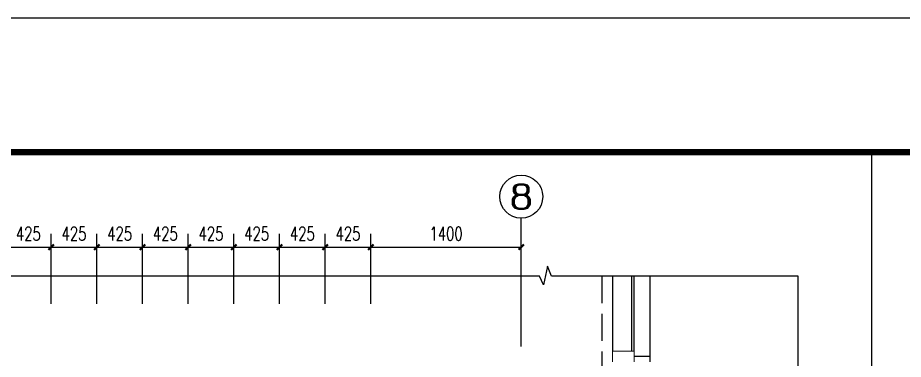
# Model space of a CAD drawing. Header units: millimetres. Extents: x 434053 to 1059003, y -2417481 to 936527.
# Drawn here: x 535707 to 543948, y -2116681 to -2113504 of the extents above; entities that cross this region are included whole.
import ezdxf
from ezdxf.enums import TextEntityAlignment as Align

# ---------------------------------------------------------------- set-up
doc = ezdxf.new("R2010")
doc.units = ezdxf.units.MM
doc.header["$LTSCALE"] = 1000
doc.header["$MEASUREMENT"] = 0
doc.linetypes.add('DASH', pattern=[0.35, 0.25, -0.1])
doc.linetypes.add('DOTE', pattern=[2.42, 2, -0.2, 0.02, -0.2])
doc.layers.get('Defpoints').update_dxf_attribs({"color": 6})
for name, color, linetype in [('A-ANNO-DIMS', 3, 'Continuous'), ('A-ANNO-TTLB', 7, 'Continuous'), ('A-AXIS', 16, 'DOTE'), ('A-GLAZ', 4, 'Continuous'), ('AXIS', 3, 'Continuous'), ('AXIS_TEXT', 7, 'Continuous'), ('DIM_SYMB', 3, 'Continuous'), ('结构边线', 21, 'DASH')]:
    doc.layers.add(name, color=color, linetype=linetype)
doc.layers.add('A-DETL-0001', color=4, linetype='Continuous', lineweight=15)
doc.layers.add('A-GLAZ-PROJ', color=2, linetype='Continuous', lineweight=25)
doc.styles.add('_TCH_AXIS', font='COMPLEX', dxfattribs={"bigfont": 'GBCBIG'})
doc.styles.add('_TCH_DIM_T3', font='SIMPLEX', dxfattribs={"width": 0.705882, "bigfont": 'GBCBIG'})
doc.styles.add('COMPLEX', font='COMPLEX')
doc.dimstyles.new('_TCH_ARCH&&50', dxfattribs={"dimtxt": 127.5, "dimasz": 50, "dimexe": 125, "dimexo": 150, "dimgap": 61.25, "dimtad": 1, "dimdec": 0, "dimzin": 0, "dimdsep": 46, "dimtxsty": '_TCH_DIM_T3', "dimblk": 'ARCHTICK', "dimcen": 0.09, "dimclrt": 7, "dimazin": 2, "dimtfac": 1, "dimtdec": 0, "dimtix": 1, "dimtmove": 2, "dimatfit": 3, "dimfxl": 1, "dimtolj": 1, "dimtzin": 0, "dimarcsym": 0})

# ---------------------------------------------------------------- blocks, each defined once
blk = doc.blocks.new('asdfdfsdh')
at = {"layer": 'A-ANNO-TTLB'}
blk.add_lwpolyline([(0, 42050), (29700, 42050), (29700, 0), (0, 0)], close=True, dxfattribs=at)
at = {"layer": 'A-ANNO-TTLB', "const_width": 60}
blk.add_lwpolyline([(500, 40800), (500, 500), (29200, 500), (29200, 40800)], close=True, dxfattribs=at)
blk = doc.blocks.new('asdgsdfgh')
at = {"layer": 'A-DETL-0001'}
for p, q in [((51430.2, 36992), (51230.3, 36992)), ((51230.3, 36992), (51230.3, 36892)), ((51430.2, 36892), (51430.2, 36992))]:
    blk.add_line(p, q, dxfattribs=at)
at = {"layer": 'A-GLAZ'}
for p, q in [((51405.3, 37688.5), (51405.3, 36992)), ((51430.3, 36992), (51430.3, 37688.5)), ((51580.3, 36941.9), (51430.2, 36941.9)), ((51580.3, 36891.9), (51580.3, 36941.9))]:
    blk.add_line(p, q, dxfattribs=at)
at = {"layer": 'A-GLAZ-PROJ'}
for p, q in [((51230.3, 37688.5), (51230.3, 36992)), ((51580.3, 36941.9), (51580.3, 37688.5))]:
    blk.add_line(p, q, dxfattribs=at)
blk = doc.blocks.new('_AXISO')
blk.add_circle((0, 0), 0.5)
at = {"layer": 'AXIS_TEXT', "style": 'COMPLEX', "width": 1.041667}
blk.add_attdef('A', text='', height=0.56, dxfattribs=at).set_placement((-0.25, -0.28), (0.25, -0.28), align=Align.FIT)
blk = doc.blocks.new('adadgsfgh')
at = {"layer": 'A-AXIS'}
blk.add_line((-1950.7, -859), (-1950.7, 16732.8), dxfattribs=at)
at = {"layer": 'AXIS'}
blk.add_line((-1950.7, 16732.8), (-1950.7, 17273.8), dxfattribs=at)
at = {"layer": 'DIM_SYMB'}
blk.add_lwpolyline([(-10429.1, 16732.8), (-10429.1, 15146.2), (-10324.1, 15108), (-10534.1, 15071), (-10429.1, 15033.7), (-10429.1, -859), (-1780.9, -859), (-1742.7, -928.2), (-1705.7, -808.3), (-1668.4, -859), (626, -859), (626, 15033.7), (532.3, 15071), (707, 15103.5), (626, 15146.2), (626, 16732.8), (-1668.4, 16732.8), (-1705.7, 16827.8), (-1742.7, 16654.5), (-1780.9, 16732.8), (-10429.1, 16732.8)], dxfattribs=at)
at = {"layer": 'AXIS'}
ref = blk.add_blockref('_AXISO', (-1950.7, 17473.8), dxfattribs=dict(at, xscale=400, yscale=400, zscale=400))
ref.add_attrib('A', '8', dxfattribs={"layer": 'AXIS_TEXT', "height": 226.3, "style": '_TCH_AXIS', "width": 1.5}).set_placement((-2063.8, 17360.6), (-1837.5, 17360.6), align=Align.FIT)
blk = doc.blocks.new('_ArchTick')
at = {"color": 0, "linetype": 'ByBlock', "const_width": 0.4}
blk.add_lwpolyline([(-0.5, -0.5), (0.5, 0.5)], dxfattribs=at)
blk = doc.blocks.new('*D691')
at = {"layer": 'A-ANNO-DIMS', "color": 0, "lineweight": -2, "transparency": 16777216}
for p, q in [((538992.9, -2116164.2), (538992.9, -2115513.3)), ((540392.9, -2116164.2), (540392.9, -2115513.3)), ((538992.9, -2115638.3), (540392.9, -2115638.3))]:
    blk.add_line(p, q, dxfattribs=at)
at = {"layer": 'Defpoints', "color": 0, "transparency": 16777216}
for p in [(540392.9, -2115638.3), (538992.9, -2116314.2), (540392.9, -2116314.2)]:
    blk.add_point(p, dxfattribs=at)
at = {"layer": 'A-ANNO-DIMS', "color": 0, "lineweight": -2, "transparency": 16777216, "xscale": 50, "yscale": 50, "zscale": 50, "rotation": 180}
blk.add_blockref('_ArchTick', (538992.9, -2115638.3), dxfattribs=at)
at = {"layer": 'A-ANNO-DIMS', "color": 0, "lineweight": -2, "transparency": 16777216, "xscale": 50, "yscale": 50, "zscale": 50}
blk.add_blockref('_ArchTick', (540392.9, -2115638.3), dxfattribs=at)
at = {"layer": 'A-ANNO-DIMS', "color": 7, "transparency": 16777216, "insert": (539692.9, -2115513.3), "char_height": 127.5, "attachment_point": 5, "style": '_TCH_DIM_T3'}
blk.add_mtext('\\A1;1400', dxfattribs=at)
blk = doc.blocks.new('*D692')
at = {"layer": 'A-ANNO-DIMS', "color": 0, "lineweight": -2, "transparency": 16777216}
for p, q in [((538567.9, -2116164.2), (538567.9, -2115513.3)), ((538992.9, -2116164.2), (538992.9, -2115513.3)), ((538567.9, -2115638.3), (538992.9, -2115638.3))]:
    blk.add_line(p, q, dxfattribs=at)
at = {"layer": 'Defpoints', "color": 0, "transparency": 16777216}
for p in [(538992.9, -2115638.3), (538567.9, -2116314.2), (538992.9, -2116314.2)]:
    blk.add_point(p, dxfattribs=at)
at = {"layer": 'A-ANNO-DIMS', "color": 0, "lineweight": -2, "transparency": 16777216, "xscale": 50, "yscale": 50, "zscale": 50, "rotation": 180}
blk.add_blockref('_ArchTick', (538567.9, -2115638.3), dxfattribs=at)
at = {"layer": 'A-ANNO-DIMS', "color": 0, "lineweight": -2, "transparency": 16777216, "xscale": 50, "yscale": 50, "zscale": 50}
blk.add_blockref('_ArchTick', (538992.9, -2115638.3), dxfattribs=at)
at = {"layer": 'A-ANNO-DIMS', "color": 7, "transparency": 16777216, "insert": (538780.4, -2115513.3), "char_height": 127.5, "attachment_point": 5, "style": '_TCH_DIM_T3'}
blk.add_mtext('\\A1;425', dxfattribs=at)
blk = doc.blocks.new('*D693')
at = {"layer": 'A-ANNO-DIMS', "color": 0, "lineweight": -2, "transparency": 16777216}
for p, q in [((538142.9, -2116164.2), (538142.9, -2115513.3)), ((538567.9, -2116164.2), (538567.9, -2115513.3)), ((538142.9, -2115638.3), (538567.9, -2115638.3))]:
    blk.add_line(p, q, dxfattribs=at)
at = {"layer": 'Defpoints', "color": 0, "transparency": 16777216}
for p in [(538567.9, -2115638.3), (538142.9, -2116314.2), (538567.9, -2116314.2)]:
    blk.add_point(p, dxfattribs=at)
at = {"layer": 'A-ANNO-DIMS', "color": 0, "lineweight": -2, "transparency": 16777216, "xscale": 50, "yscale": 50, "zscale": 50, "rotation": 180}
blk.add_blockref('_ArchTick', (538142.9, -2115638.3), dxfattribs=at)
at = {"layer": 'A-ANNO-DIMS', "color": 0, "lineweight": -2, "transparency": 16777216, "xscale": 50, "yscale": 50, "zscale": 50}
blk.add_blockref('_ArchTick', (538567.9, -2115638.3), dxfattribs=at)
at = {"layer": 'A-ANNO-DIMS', "color": 7, "transparency": 16777216, "insert": (538355.4, -2115513.3), "char_height": 127.5, "attachment_point": 5, "style": '_TCH_DIM_T3'}
blk.add_mtext('\\A1;425', dxfattribs=at)
blk = doc.blocks.new('*D694')
at = {"layer": 'A-ANNO-DIMS', "color": 0, "lineweight": -2, "transparency": 16777216}
for p, q in [((537717.9, -2116164.2), (537717.9, -2115513.3)), ((538142.9, -2116164.2), (538142.9, -2115513.3)), ((537717.9, -2115638.3), (538142.9, -2115638.3))]:
    blk.add_line(p, q, dxfattribs=at)
at = {"layer": 'Defpoints', "color": 0, "transparency": 16777216}
for p in [(538142.9, -2115638.3), (537717.9, -2116314.2), (538142.9, -2116314.2)]:
    blk.add_point(p, dxfattribs=at)
at = {"layer": 'A-ANNO-DIMS', "color": 0, "lineweight": -2, "transparency": 16777216, "xscale": 50, "yscale": 50, "zscale": 50, "rotation": 180}
blk.add_blockref('_ArchTick', (537717.9, -2115638.3), dxfattribs=at)
at = {"layer": 'A-ANNO-DIMS', "color": 0, "lineweight": -2, "transparency": 16777216, "xscale": 50, "yscale": 50, "zscale": 50}
blk.add_blockref('_ArchTick', (538142.9, -2115638.3), dxfattribs=at)
at = {"layer": 'A-ANNO-DIMS', "color": 7, "transparency": 16777216, "insert": (537930.4, -2115513.3), "char_height": 127.5, "attachment_point": 5, "style": '_TCH_DIM_T3'}
blk.add_mtext('\\A1;425', dxfattribs=at)
blk = doc.blocks.new('*D695')
at = {"layer": 'A-ANNO-DIMS', "color": 0, "lineweight": -2, "transparency": 16777216}
for p, q in [((537292.9, -2116164.2), (537292.9, -2115513.3)), ((537717.9, -2116164.2), (537717.9, -2115513.3)), ((537292.9, -2115638.3), (537717.9, -2115638.3))]:
    blk.add_line(p, q, dxfattribs=at)
at = {"layer": 'Defpoints', "color": 0, "transparency": 16777216}
for p in [(537717.9, -2115638.3), (537292.9, -2116314.2), (537717.9, -2116314.2)]:
    blk.add_point(p, dxfattribs=at)
at = {"layer": 'A-ANNO-DIMS', "color": 0, "lineweight": -2, "transparency": 16777216, "xscale": 50, "yscale": 50, "zscale": 50, "rotation": 180}
blk.add_blockref('_ArchTick', (537292.9, -2115638.3), dxfattribs=at)
at = {"layer": 'A-ANNO-DIMS', "color": 0, "lineweight": -2, "transparency": 16777216, "xscale": 50, "yscale": 50, "zscale": 50}
blk.add_blockref('_ArchTick', (537717.9, -2115638.3), dxfattribs=at)
at = {"layer": 'A-ANNO-DIMS', "color": 7, "transparency": 16777216, "insert": (537505.4, -2115513.3), "char_height": 127.5, "attachment_point": 5, "style": '_TCH_DIM_T3'}
blk.add_mtext('\\A1;425', dxfattribs=at)
blk = doc.blocks.new('*D696')
at = {"layer": 'A-ANNO-DIMS', "color": 0, "lineweight": -2, "transparency": 16777216}
for p, q in [((536867.9, -2116164.2), (536867.9, -2115513.3)), ((537292.9, -2116164.2), (537292.9, -2115513.3)), ((536867.9, -2115638.3), (537292.9, -2115638.3))]:
    blk.add_line(p, q, dxfattribs=at)
at = {"layer": 'Defpoints', "color": 0, "transparency": 16777216}
for p in [(537292.9, -2115638.3), (536867.9, -2116314.2), (537292.9, -2116314.2)]:
    blk.add_point(p, dxfattribs=at)
at = {"layer": 'A-ANNO-DIMS', "color": 0, "lineweight": -2, "transparency": 16777216, "xscale": 50, "yscale": 50, "zscale": 50, "rotation": 180}
blk.add_blockref('_ArchTick', (536867.9, -2115638.3), dxfattribs=at)
at = {"layer": 'A-ANNO-DIMS', "color": 0, "lineweight": -2, "transparency": 16777216, "xscale": 50, "yscale": 50, "zscale": 50}
blk.add_blockref('_ArchTick', (537292.9, -2115638.3), dxfattribs=at)
at = {"layer": 'A-ANNO-DIMS', "color": 7, "transparency": 16777216, "insert": (537080.4, -2115513.3), "char_height": 127.5, "attachment_point": 5, "style": '_TCH_DIM_T3'}
blk.add_mtext('\\A1;425', dxfattribs=at)
blk = doc.blocks.new('*D697')
at = {"layer": 'A-ANNO-DIMS', "color": 0, "lineweight": -2, "transparency": 16777216}
for p, q in [((536442.9, -2116164.2), (536442.9, -2115513.3)), ((536867.9, -2116164.2), (536867.9, -2115513.3)), ((536442.9, -2115638.3), (536867.9, -2115638.3))]:
    blk.add_line(p, q, dxfattribs=at)
at = {"layer": 'Defpoints', "color": 0, "transparency": 16777216}
for p in [(536867.9, -2115638.3), (536442.9, -2116314.2), (536867.9, -2116314.2)]:
    blk.add_point(p, dxfattribs=at)
at = {"layer": 'A-ANNO-DIMS', "color": 0, "lineweight": -2, "transparency": 16777216, "xscale": 50, "yscale": 50, "zscale": 50, "rotation": 180}
blk.add_blockref('_ArchTick', (536442.9, -2115638.3), dxfattribs=at)
at = {"layer": 'A-ANNO-DIMS', "color": 0, "lineweight": -2, "transparency": 16777216, "xscale": 50, "yscale": 50, "zscale": 50}
blk.add_blockref('_ArchTick', (536867.9, -2115638.3), dxfattribs=at)
at = {"layer": 'A-ANNO-DIMS', "color": 7, "transparency": 16777216, "insert": (536655.4, -2115513.3), "char_height": 127.5, "attachment_point": 5, "style": '_TCH_DIM_T3'}
blk.add_mtext('\\A1;425', dxfattribs=at)
blk = doc.blocks.new('*D698')
at = {"layer": 'A-ANNO-DIMS', "color": 0, "lineweight": -2, "transparency": 16777216}
for p, q in [((536017.9, -2116164.2), (536017.9, -2115513.3)), ((536442.9, -2116164.2), (536442.9, -2115513.3)), ((536017.9, -2115638.3), (536442.9, -2115638.3))]:
    blk.add_line(p, q, dxfattribs=at)
at = {"layer": 'Defpoints', "color": 0, "transparency": 16777216}
for p in [(536442.9, -2115638.3), (536017.9, -2116314.2), (536442.9, -2116314.2)]:
    blk.add_point(p, dxfattribs=at)
at = {"layer": 'A-ANNO-DIMS', "color": 0, "lineweight": -2, "transparency": 16777216, "xscale": 50, "yscale": 50, "zscale": 50, "rotation": 180}
blk.add_blockref('_ArchTick', (536017.9, -2115638.3), dxfattribs=at)
at = {"layer": 'A-ANNO-DIMS', "color": 0, "lineweight": -2, "transparency": 16777216, "xscale": 50, "yscale": 50, "zscale": 50}
blk.add_blockref('_ArchTick', (536442.9, -2115638.3), dxfattribs=at)
at = {"layer": 'A-ANNO-DIMS', "color": 7, "transparency": 16777216, "insert": (536230.4, -2115513.3), "char_height": 127.5, "attachment_point": 5, "style": '_TCH_DIM_T3'}
blk.add_mtext('\\A1;425', dxfattribs=at)
blk = doc.blocks.new('*D699')
at = {"layer": 'A-ANNO-DIMS', "color": 0, "lineweight": -2, "transparency": 16777216}
for p, q in [((535592.9, -2116164.2), (535592.9, -2115513.3)), ((536017.9, -2116164.2), (536017.9, -2115513.3)), ((535592.9, -2115638.3), (536017.9, -2115638.3))]:
    blk.add_line(p, q, dxfattribs=at)
at = {"layer": 'Defpoints', "color": 0, "transparency": 16777216}
for p in [(536017.9, -2115638.3), (535592.9, -2116314.2), (536017.9, -2116314.2)]:
    blk.add_point(p, dxfattribs=at)
at = {"layer": 'A-ANNO-DIMS', "color": 0, "lineweight": -2, "transparency": 16777216, "xscale": 50, "yscale": 50, "zscale": 50, "rotation": 180}
blk.add_blockref('_ArchTick', (535592.9, -2115638.3), dxfattribs=at)
at = {"layer": 'A-ANNO-DIMS', "color": 0, "lineweight": -2, "transparency": 16777216, "xscale": 50, "yscale": 50, "zscale": 50}
blk.add_blockref('_ArchTick', (536017.9, -2115638.3), dxfattribs=at)
at = {"layer": 'A-ANNO-DIMS', "color": 7, "transparency": 16777216, "insert": (535805.4, -2115513.3), "char_height": 127.5, "attachment_point": 5, "style": '_TCH_DIM_T3'}
blk.add_mtext('\\A1;425', dxfattribs=at)

msp = doc.modelspace()

# ---------------------------------------------------------------- linework, layer by layer
for p, q in [((529300.9, -2114754.2), (543650.9, -2114754.2)), ((543650.9, -2114754.2), (543650.9, -2151804.2))]:
    msp.add_line(p, q)
at = {"layer": '结构边线'}
msp.add_lwpolyline([(541142.9, -2115909.7), (541142.9, -2130886.2), (541142.9, -2133501.5)], dxfattribs=at)

# ---------------------------------------------------------------- block references
for name, p in [('asdfdfsdh', (528800.9, -2155554.2)), ('adadgsfgh', (542343.5, -2132642.5)), ('asdgsdfgh', (490012.6, -2153598.3))]:
    msp.add_blockref(name, p)

# ---------------------------------------------------------------- dimensions: what is measured, and where the dimension line sits
at = {"layer": 'A-ANNO-DIMS'}
for p1, p2, picture, middle in [((535592.9, -2116314.2), (536017.9, -2116314.2), '*D699', (535805.4, -2115513.3)), ((536017.9, -2116314.2), (536442.9, -2116314.2), '*D698', (536230.4, -2115513.3)), ((536442.9, -2116314.2), (536867.9, -2116314.2), '*D697', (536655.4, -2115513.3)), ((536867.9, -2116314.2), (537292.9, -2116314.2), '*D696', (537080.4, -2115513.3)), ((537292.9, -2116314.2), (537717.9, -2116314.2), '*D695', (537505.4, -2115513.3)), ((537717.9, -2116314.2), (538142.9, -2116314.2), '*D694', (537930.4, -2115513.3)), ((538142.9, -2116314.2), (538567.9, -2116314.2), '*D693', (538355.4, -2115513.3)), ((538567.9, -2116314.2), (538992.9, -2116314.2), '*D692', (538780.4, -2115513.3)), ((538992.9, -2116314.2), (540392.9, -2116314.2), '*D691', (539692.9, -2115513.3))]:
    dim = msp.add_aligned_dim(p1=p1, p2=p2, distance=675.9, dimstyle='_TCH_ARCH&&50', dxfattribs=at)
    dim.commit()
    dim.dimension.update_dxf_attribs({"geometry": picture, "text_midpoint": middle})

doc.saveas('drawing.dxf')
